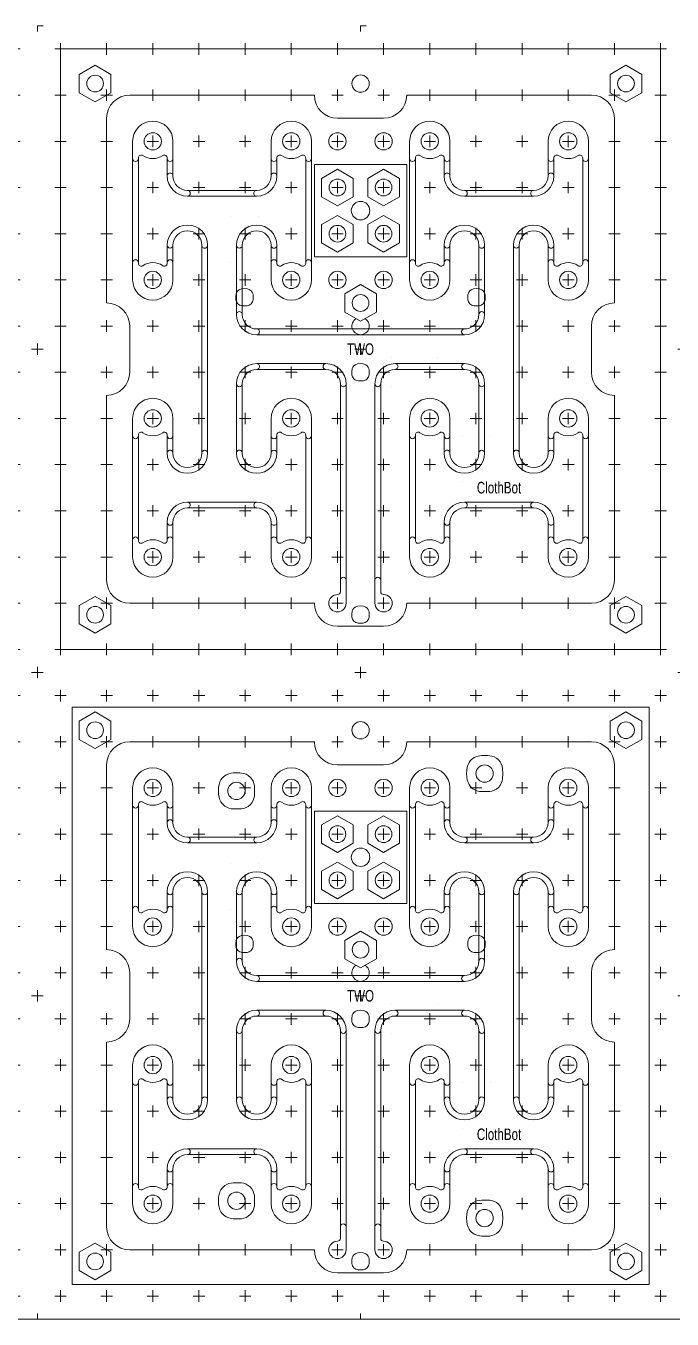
# Model space of a CAD drawing. Header units: millimetres. Extents: x 0 to 790, y 0 to 384.
# Drawn here: x 222 to 334, y 0 to 224 of the extents above; entities that cross this region are included whole.
import ezdxf

# ---------------------------------------------------------------- set-up
doc = ezdxf.new("R2010")
doc.units = ezdxf.units.MM
for name, color, linetype, lineweight, true_color in [('CuttingLines_0p003mm', 5, 'CONTINUOUS', 0, 0x0000ff), ('SafeOrange_P3_790mm_384mm', 30, 'CONTINUOUS', 0, 0xf6921e), ('VectorLines_Heavy_0p003mm', 1, 'CONTINUOUS', 0, 0xff0000), ('VectorLines_Light_0p003mm', 6, 'CONTINUOUS', 0, 0xff00ff), ('VectorLines_Medium_0p003mm', 3, 'CONTINUOUS', 0, 0x00ff00)]:
    doc.layers.add(name, color=color, linetype=linetype, lineweight=lineweight, true_color=true_color)
doc.styles.get("Standard").update_dxf_attribs({"font": 'txt', "width": 0.75})

# ---------------------------------------------------------------- blocks, each defined once
blk = doc.blocks.new('M3_NutHole_CL')
at = {"layer": 'CuttingLines_0p003mm'}
for p, q in [((0, 3.175426), (-2.75, 1.587713)), ((0, 3.175426), (2.75, 1.587713)), ((-2.75, 1.587713), (-2.75, -1.587713)), ((2.75, 1.587713), (2.75, -1.587713)), ((-2.75, -1.587713), (0, -3.175426)), ((2.75, -1.587713), (0, -3.175426))]:
    blk.add_line(p, q, dxfattribs=at)
blk = doc.blocks.new('FHC_Simple_VL_H_Bottom')
at = {"layer": 'VectorLines_Heavy_0p003mm'}
for p, q in [((-39.5, 36), (-39.5, 12)), ((-32.5, 30), (-32.5, 36)), ((-15.5, 36), (-15.5, 30)), ((-8.5, 36), (-8.5, 12)), ((8.5, 36), (8.5, 12)), ((15.5, 30), (15.5, 36)), ((32.5, 36), (32.5, 30)), ((39.5, 36), (39.5, 12)), ((-38.5, 33.13), (-38.5, 14.87)), ((-33.5, 30), (-33.5, 33.13)), ((-14.5, 33.13), (-14.5, 30)), ((-9.5, 33.13), (-9.5, 14.87)), ((9.5, 33.13), (9.5, 14.87)), ((14.5, 30), (14.5, 33.13)), ((33.5, 33.13), (33.5, 30)), ((38.5, 33.13), (38.5, 14.87)), ((-18, 27.5), (-30, 27.5)), ((18, 27.5), (30, 27.5)), ((-18, 26.5), (-30, 26.5)), ((18, 26.5), (30, 26.5)), ((-33.5, 18), (-33.5, 14.87)), ((-32.5, 18), (-32.5, 12)), ((-27.5, -18), (-27.5, 18)), ((-26.5, -18), (-26.5, 18)), ((-21.5, 6), (-21.5, 18)), ((-20.5, 6), (-20.5, 18)), ((-15.5, 18), (-15.5, 12)), ((-14.5, 18), (-14.5, 14.87)), ((14.5, 18), (14.5, 14.87)), ((15.5, 18), (15.5, 12)), ((20.5, 6), (20.5, 18)), ((21.5, 6), (21.5, 18)), ((26.5, 18), (26.5, -18)), ((27.5, 18), (27.5, -18)), ((32.5, 18), (32.5, 12)), ((33.5, 18), (33.5, 14.87)), ((-18, 3.5), (18, 3.5)), ((-18, 2.5), (18, 2.5)), ((-18, -2.5), (-6, -2.5)), ((-18, -3.5), (-6, -3.5)), ((6, -2.5), (18, -2.5)), ((6, -3.5), (18, -3.5)), ((-21.5, -18), (-21.5, -6)), ((-20.5, -18), (-20.5, -6)), ((-3.5, -6), (-3.5, -42)), ((-2.5, -6), (-2.5, -44)), ((2.5, -6), (2.5, -44)), ((3.5, -6), (3.5, -42)), ((20.5, -6), (20.5, -18)), ((21.5, -6), (21.5, -18)), ((-39.5, -12), (-39.5, -36)), ((-32.5, -12), (-32.5, -18)), ((-15.5, -12), (-15.5, -18)), ((-8.5, -12), (-8.5, -36)), ((8.5, -12), (8.5, -36)), ((15.5, -12), (15.5, -18)), ((32.5, -12), (32.5, -18)), ((39.5, -12), (39.5, -36)), ((-38.5, -14.87), (-38.5, -33.13)), ((-33.5, -14.87), (-33.5, -18)), ((-14.5, -14.87), (-14.5, -18)), ((-9.5, -14.87), (-9.5, -33.13)), ((9.5, -14.87), (9.5, -33.13)), ((14.5, -14.87), (14.5, -18)), ((33.5, -14.87), (33.5, -18)), ((38.5, -14.87), (38.5, -33.13)), ((-18, -26.5), (-30, -26.5)), ((18, -26.5), (30, -26.5)), ((-18, -27.5), (-30, -27.5)), ((18, -27.5), (30, -27.5)), ((-33.5, -33.13), (-33.5, -30)), ((-32.5, -36), (-32.5, -30)), ((-15.5, -36), (-15.5, -30)), ((-14.5, -33.13), (-14.5, -30)), ((14.5, -30), (14.5, -33.13)), ((15.5, -30), (15.5, -36)), ((32.5, -30), (32.5, -36)), ((33.5, -30), (33.5, -33.13))]:
    blk.add_line(p, q, dxfattribs=at)
blk = doc.blocks.new('PlusGrid_104mm2_VL_H')
at = {"layer": 'VectorLines_Heavy_0p003mm'}
for p, q in [((-53, 52), (-51, 52)), ((-52, 53), (-52, 51)), ((-45, 52), (-43, 52)), ((-44, 53), (-44, 51)), ((-37, 52), (-35, 52)), ((-36, 53), (-36, 51)), ((-29, 52), (-27, 52)), ((-28, 53), (-28, 51)), ((-21, 52), (-19, 52)), ((-20, 53), (-20, 51)), ((-13, 52), (-11, 52)), ((-12, 53), (-12, 51)), ((-5, 52), (-3, 52)), ((-4, 53), (-4, 51)), ((3, 52), (5, 52)), ((4, 53), (4, 51)), ((11, 52), (13, 52)), ((12, 53), (12, 51)), ((19, 52), (21, 52)), ((20, 53), (20, 51)), ((27, 52), (29, 52)), ((28, 53), (28, 51)), ((35, 52), (37, 52)), ((36, 53), (36, 51)), ((43, 52), (45, 52)), ((44, 53), (44, 51)), ((51, 52), (53, 52)), ((52, 53), (52, 51)), ((-52, 45), (-52, 43)), ((-44, 45), (-44, 43)), ((-36, 45), (-36, 43)), ((-28, 45), (-28, 43)), ((-20, 45), (-20, 43)), ((-12, 45), (-12, 43)), ((-4, 45), (-4, 43)), ((4, 45), (4, 43)), ((12, 45), (12, 43)), ((20, 45), (20, 43)), ((28, 45), (28, 43)), ((36, 45), (36, 43)), ((44, 45), (44, 43)), ((52, 45), (52, 43)), ((-53, 44), (-51, 44)), ((-45, 44), (-43, 44)), ((-37, 44), (-35, 44)), ((-29, 44), (-27, 44)), ((-21, 44), (-19, 44)), ((-13, 44), (-11, 44)), ((-5, 44), (-3, 44)), ((3, 44), (5, 44)), ((11, 44), (13, 44)), ((19, 44), (21, 44)), ((27, 44), (29, 44)), ((35, 44), (37, 44)), ((43, 44), (45, 44)), ((51, 44), (53, 44)), ((-53, 36), (-51, 36)), ((-52, 37), (-52, 35)), ((-45, 36), (-43, 36)), ((-44, 37), (-44, 35)), ((-37, 36), (-35, 36)), ((-36, 37), (-36, 35)), ((-29, 36), (-27, 36)), ((-28, 37), (-28, 35)), ((-21, 36), (-19, 36)), ((-20, 37), (-20, 35)), ((-13, 36), (-11, 36)), ((-12, 37), (-12, 35)), ((-5, 36), (-3, 36)), ((-4, 37), (-4, 35)), ((3, 36), (5, 36)), ((4, 37), (4, 35)), ((11, 36), (13, 36)), ((12, 37), (12, 35)), ((19, 36), (21, 36)), ((20, 37), (20, 35)), ((27, 36), (29, 36)), ((28, 37), (28, 35)), ((35, 36), (37, 36)), ((36, 37), (36, 35)), ((43, 36), (45, 36)), ((44, 37), (44, 35)), ((51, 36), (53, 36)), ((52, 37), (52, 35)), ((-53, 28), (-51, 28)), ((-52, 29), (-52, 27)), ((-45, 28), (-43, 28)), ((-44, 29), (-44, 27)), ((-37, 28), (-35, 28)), ((-36, 29), (-36, 27)), ((-29, 28), (-27, 28)), ((-28, 29), (-28, 27)), ((-21, 28), (-19, 28)), ((-20, 29), (-20, 27)), ((-13, 28), (-11, 28)), ((-12, 29), (-12, 27)), ((-5, 28), (-3, 28)), ((-4, 29), (-4, 27)), ((3, 28), (5, 28)), ((4, 29), (4, 27)), ((11, 28), (13, 28)), ((12, 29), (12, 27)), ((19, 28), (21, 28)), ((20, 29), (20, 27)), ((27, 28), (29, 28)), ((28, 29), (28, 27)), ((35, 28), (37, 28)), ((36, 29), (36, 27)), ((43, 28), (45, 28)), ((44, 29), (44, 27)), ((51, 28), (53, 28)), ((52, 29), (52, 27)), ((-52, 21), (-52, 19)), ((-44, 21), (-44, 19)), ((-36, 21), (-36, 19)), ((-28, 21), (-28, 19)), ((-20, 21), (-20, 19)), ((-12, 21), (-12, 19)), ((-4, 21), (-4, 19)), ((4, 21), (4, 19)), ((12, 21), (12, 19)), ((20, 21), (20, 19)), ((28, 21), (28, 19)), ((36, 21), (36, 19)), ((44, 21), (44, 19)), ((52, 21), (52, 19)), ((-53, 20), (-51, 20)), ((-45, 20), (-43, 20)), ((-37, 20), (-35, 20)), ((-29, 20), (-27, 20)), ((-21, 20), (-19, 20)), ((-13, 20), (-11, 20)), ((-5, 20), (-3, 20)), ((3, 20), (5, 20)), ((11, 20), (13, 20)), ((19, 20), (21, 20)), ((27, 20), (29, 20)), ((35, 20), (37, 20)), ((43, 20), (45, 20)), ((51, 20), (53, 20)), ((-53, 12), (-51, 12)), ((-52, 13), (-52, 11)), ((-45, 12), (-43, 12)), ((-44, 13), (-44, 11)), ((-37, 12), (-35, 12)), ((-36, 13), (-36, 11)), ((-29, 12), (-27, 12)), ((-28, 13), (-28, 11)), ((-21, 12), (-19, 12)), ((-20, 13), (-20, 11)), ((-13, 12), (-11, 12)), ((-12, 13), (-12, 11)), ((-5, 12), (-3, 12)), ((-4, 13), (-4, 11)), ((3, 12), (5, 12)), ((4, 13), (4, 11)), ((11, 12), (13, 12)), ((12, 13), (12, 11)), ((19, 12), (21, 12)), ((20, 13), (20, 11)), ((27, 12), (29, 12)), ((28, 13), (28, 11)), ((35, 12), (37, 12)), ((36, 13), (36, 11)), ((43, 12), (45, 12)), ((44, 13), (44, 11)), ((51, 12), (53, 12)), ((52, 13), (52, 11)), ((-52, 5), (-52, 3)), ((-44, 5), (-44, 3)), ((-36, 5), (-36, 3)), ((-28, 5), (-28, 3)), ((-20, 5), (-20, 3)), ((-12, 5), (-12, 3)), ((-4, 5), (-4, 3)), ((4, 5), (4, 3)), ((12, 5), (12, 3)), ((20, 5), (20, 3)), ((28, 5), (28, 3)), ((36, 5), (36, 3)), ((44, 5), (44, 3)), ((52, 5), (52, 3)), ((-53, 4), (-51, 4)), ((-45, 4), (-43, 4)), ((-37, 4), (-35, 4)), ((-29, 4), (-27, 4)), ((-21, 4), (-19, 4)), ((-13, 4), (-11, 4)), ((-5, 4), (-3, 4)), ((3, 4), (5, 4)), ((11, 4), (13, 4)), ((19, 4), (21, 4)), ((27, 4), (29, 4)), ((35, 4), (37, 4)), ((43, 4), (45, 4)), ((51, 4), (53, 4)), ((-53, -4), (-51, -4)), ((-52, -3), (-52, -5)), ((-45, -4), (-43, -4)), ((-44, -3), (-44, -5)), ((-37, -4), (-35, -4)), ((-36, -3), (-36, -5)), ((-29, -4), (-27, -4)), ((-28, -3), (-28, -5)), ((-21, -4), (-19, -4)), ((-20, -3), (-20, -5)), ((-13, -4), (-11, -4)), ((-12, -3), (-12, -5)), ((-5, -4), (-3, -4)), ((-4, -3), (-4, -5)), ((3, -4), (5, -4)), ((4, -3), (4, -5)), ((11, -4), (13, -4)), ((12, -3), (12, -5)), ((19, -4), (21, -4)), ((20, -3), (20, -5)), ((27, -4), (29, -4)), ((28, -3), (28, -5)), ((35, -4), (37, -4)), ((36, -3), (36, -5)), ((43, -4), (45, -4)), ((44, -3), (44, -5)), ((51, -4), (53, -4)), ((52, -3), (52, -5)), ((-52, -11), (-52, -13)), ((-44, -11), (-44, -13)), ((-36, -11), (-36, -13)), ((-28, -11), (-28, -13)), ((-20, -11), (-20, -13)), ((-12, -11), (-12, -13)), ((-4, -11), (-4, -13)), ((4, -11), (4, -13)), ((12, -11), (12, -13)), ((20, -11), (20, -13)), ((28, -11), (28, -13)), ((36, -11), (36, -13)), ((44, -11), (44, -13)), ((52, -11), (52, -13)), ((-53, -12), (-51, -12)), ((-45, -12), (-43, -12)), ((-37, -12), (-35, -12)), ((-29, -12), (-27, -12)), ((-21, -12), (-19, -12)), ((-13, -12), (-11, -12)), ((-5, -12), (-3, -12)), ((3, -12), (5, -12)), ((11, -12), (13, -12)), ((19, -12), (21, -12)), ((27, -12), (29, -12)), ((35, -12), (37, -12)), ((43, -12), (45, -12)), ((51, -12), (53, -12)), ((-53, -20), (-51, -20)), ((-52, -19), (-52, -21)), ((-45, -20), (-43, -20)), ((-44, -19), (-44, -21)), ((-37, -20), (-35, -20)), ((-36, -19), (-36, -21)), ((-29, -20), (-27, -20)), ((-28, -19), (-28, -21)), ((-21, -20), (-19, -20)), ((-20, -19), (-20, -21)), ((-13, -20), (-11, -20)), ((-12, -19), (-12, -21)), ((-5, -20), (-3, -20)), ((-4, -19), (-4, -21)), ((3, -20), (5, -20)), ((4, -19), (4, -21)), ((11, -20), (13, -20)), ((12, -19), (12, -21)), ((19, -20), (21, -20)), ((20, -19), (20, -21)), ((27, -20), (29, -20)), ((28, -19), (28, -21)), ((35, -20), (37, -20)), ((36, -19), (36, -21)), ((43, -20), (45, -20)), ((44, -19), (44, -21)), ((51, -20), (53, -20)), ((52, -19), (52, -21)), ((-53, -28), (-51, -28)), ((-52, -27), (-52, -29)), ((-45, -28), (-43, -28)), ((-44, -27), (-44, -29)), ((-37, -28), (-35, -28)), ((-36, -27), (-36, -29)), ((-29, -28), (-27, -28)), ((-28, -27), (-28, -29)), ((-21, -28), (-19, -28)), ((-20, -27), (-20, -29)), ((-13, -28), (-11, -28)), ((-12, -27), (-12, -29)), ((-5, -28), (-3, -28)), ((-4, -27), (-4, -29)), ((3, -28), (5, -28)), ((4, -27), (4, -29)), ((11, -28), (13, -28)), ((12, -27), (12, -29)), ((19, -28), (21, -28)), ((20, -27), (20, -29)), ((27, -28), (29, -28)), ((28, -27), (28, -29)), ((35, -28), (37, -28)), ((36, -27), (36, -29)), ((43, -28), (45, -28)), ((44, -27), (44, -29)), ((51, -28), (53, -28)), ((52, -27), (52, -29)), ((-52, -35), (-52, -37)), ((-44, -35), (-44, -37)), ((-36, -35), (-36, -37)), ((-28, -35), (-28, -37)), ((-20, -35), (-20, -37)), ((-12, -35), (-12, -37)), ((-4, -35), (-4, -37)), ((4, -35), (4, -37)), ((12, -35), (12, -37)), ((20, -35), (20, -37)), ((28, -35), (28, -37)), ((36, -35), (36, -37)), ((44, -35), (44, -37)), ((52, -35), (52, -37)), ((-53, -36), (-51, -36)), ((-45, -36), (-43, -36)), ((-37, -36), (-35, -36)), ((-29, -36), (-27, -36)), ((-21, -36), (-19, -36)), ((-13, -36), (-11, -36)), ((-5, -36), (-3, -36)), ((3, -36), (5, -36)), ((11, -36), (13, -36)), ((19, -36), (21, -36)), ((27, -36), (29, -36)), ((35, -36), (37, -36)), ((43, -36), (45, -36)), ((51, -36), (53, -36)), ((-53, -44), (-51, -44)), ((-52, -43), (-52, -45)), ((-45, -44), (-43, -44)), ((-44, -43), (-44, -45)), ((-37, -44), (-35, -44)), ((-36, -43), (-36, -45)), ((-29, -44), (-27, -44)), ((-28, -43), (-28, -45)), ((-21, -44), (-19, -44)), ((-20, -43), (-20, -45)), ((-13, -44), (-11, -44)), ((-12, -43), (-12, -45)), ((-5, -44), (-3, -44)), ((-4, -43), (-4, -45)), ((3, -44), (5, -44)), ((4, -43), (4, -45)), ((11, -44), (13, -44)), ((12, -43), (12, -45)), ((19, -44), (21, -44)), ((20, -43), (20, -45)), ((27, -44), (29, -44)), ((28, -43), (28, -45)), ((35, -44), (37, -44)), ((36, -43), (36, -45)), ((43, -44), (45, -44)), ((44, -43), (44, -45)), ((51, -44), (53, -44)), ((52, -43), (52, -45)), ((-52, -51), (-52, -53)), ((-44, -51), (-44, -53)), ((-36, -51), (-36, -53)), ((-28, -51), (-28, -53)), ((-20, -51), (-20, -53)), ((-12, -51), (-12, -53)), ((-4, -51), (-4, -53)), ((4, -51), (4, -53)), ((12, -51), (12, -53)), ((20, -51), (20, -53)), ((28, -51), (28, -53)), ((36, -51), (36, -53)), ((44, -51), (44, -53)), ((52, -51), (52, -53)), ((-53, -52), (-51, -52)), ((-45, -52), (-43, -52)), ((-37, -52), (-35, -52)), ((-29, -52), (-27, -52)), ((-21, -52), (-19, -52)), ((-13, -52), (-11, -52)), ((-5, -52), (-3, -52)), ((3, -52), (5, -52)), ((11, -52), (13, -52)), ((19, -52), (21, -52)), ((27, -52), (29, -52)), ((35, -52), (37, -52)), ((43, -52), (45, -52)), ((51, -52), (53, -52))]:
    blk.add_line(p, q, dxfattribs=at)
at = {"layer": 'VectorLines_Light_0p003mm'}
for p, q in [((-56, 56), (-55, 56)), ((0, 56), (0, 55)), ((0, 56), (1, 56)), ((56, 56), (56, 55)), ((-56, 1), (-56, 0)), ((-56, 0), (-55, 0)), ((-1, 0), (1, 0)), ((0, 1), (0, -1)), ((55, 0), (56, 0)), ((56, 0), (56, -1)), ((-56, -55), (-56, -56)), ((-1, -56), (0, -56)), ((0, -55), (0, -56)), ((55, -56), (56, -56))]:
    blk.add_line(p, q, dxfattribs=at)
blk = doc.blocks.new('Square_100mm2_CL')
at = {"layer": 'CuttingLines_0p003mm'}
for p, q in [((30, 0), (-70, 0)), ((-70, 0), (-70, -100)), ((30, -100), (30, 0)), ((-70, -100), (30, -100))]:
    blk.add_line(p, q, dxfattribs=at)
blk = doc.blocks.new('FHC_Simple_CL_Bottom')
at = {"layer": 'CuttingLines_0p003mm'}
for p, q in [((-40, 44), (-8, 44)), ((8, 44), (40, 44)), ((-44, 40), (-44, 8)), ((-4, 40), (4, 40)), ((44, 8), (44, 40)), ((-39.5, 36), (-39.5, 33)), ((-32.5, 33), (-32.5, 36)), ((-15.5, 36), (-15.5, 33)), ((-8.5, 36), (-8.5, 33)), ((8.5, 36), (8.5, 33)), ((15.5, 33), (15.5, 36)), ((32.5, 36), (32.5, 33)), ((39.5, 36), (39.5, 33)), ((-38.5, 33.13), (-38.5, 33)), ((-33.5, 33), (-33.5, 33.13)), ((-14.5, 33.13), (-14.5, 33)), ((-9.5, 33.13), (-9.5, 33)), ((9.5, 33.13), (9.5, 33)), ((14.5, 33), (14.5, 33.13)), ((33.5, 33.13), (33.5, 33)), ((38.5, 33.13), (38.5, 33)), ((-39.5, 15), (-39.5, 12)), ((-38.5, 15), (-38.5, 14.87)), ((-33.5, 15), (-33.5, 14.87)), ((-32.5, 15), (-32.5, 12)), ((-15.5, 15), (-15.5, 12)), ((-14.5, 15), (-14.5, 14.87)), ((-9.5, 15), (-9.5, 14.87)), ((-8.5, 15), (-8.5, 12)), ((8.5, 15), (8.5, 12)), ((9.5, 15), (9.5, 14.87)), ((14.5, 15), (14.5, 14.87)), ((15.5, 15), (15.5, 12)), ((32.5, 15), (32.5, 12)), ((33.5, 15), (33.5, 14.87)), ((38.5, 15), (38.5, 14.87)), ((39.5, 15), (39.5, 12)), ((-40, 4), (-40, -4)), ((40, 4), (40, -4)), ((-44, -8), (-44, -40)), ((44, -40), (44, -8)), ((-39.5, -12), (-39.5, -15)), ((-32.5, -12), (-32.5, -15)), ((-15.5, -12), (-15.5, -15)), ((-8.5, -12), (-8.5, -15)), ((8.5, -12), (8.5, -15)), ((15.5, -12), (15.5, -15)), ((32.5, -12), (32.5, -15)), ((39.5, -12), (39.5, -15)), ((-38.5, -14.87), (-38.5, -15)), ((-33.5, -14.87), (-33.5, -15)), ((-14.5, -14.87), (-14.5, -15)), ((-9.5, -14.87), (-9.5, -15)), ((9.5, -14.87), (9.5, -15)), ((14.5, -14.87), (14.5, -15)), ((33.5, -14.87), (33.5, -15)), ((38.5, -14.87), (38.5, -15)), ((-39.5, -33), (-39.5, -36)), ((-38.5, -33), (-38.5, -33.13)), ((-33.5, -33.13), (-33.5, -33)), ((-32.5, -36), (-32.5, -33)), ((-15.5, -36), (-15.5, -33)), ((-14.5, -33.13), (-14.5, -33)), ((-9.5, -33), (-9.5, -33.13)), ((-8.5, -33), (-8.5, -36)), ((8.5, -33), (8.5, -36)), ((9.5, -33), (9.5, -33.13)), ((14.5, -33), (14.5, -33.13)), ((15.5, -33), (15.5, -36)), ((32.5, -33), (32.5, -36)), ((33.5, -33), (33.5, -33.13)), ((38.5, -33), (38.5, -33.13)), ((39.5, -33), (39.5, -36)), ((-3.5, -40), (-3.5, -42)), ((-2.5, -40), (-2.5, -44)), ((2.5, -40), (2.5, -44)), ((3.5, -40), (3.5, -42)), ((-4, -42.5), (-4, -42.5)), ((4, -42.5), (4, -42.5)), ((-40, -44), (-8, -44)), ((8, -44), (40, -44)), ((4, -48), (-4, -48))]:
    blk.add_line(p, q, dxfattribs=at)
for centre in [(-36, 36), (-12, 36), (12, 36), (36, 36), (-36, 12), (-12, 12), (12, 12), (36, 12), (-36, -12), (-12, -12), (12, -12), (36, -12), (-36, -36), (-12, -36), (12, -36), (36, -36)]:
    blk.add_circle(centre, 1.5, dxfattribs=at)
for centre, radius, start, end in [((-40, 40), 4, 90, 180), ((-4, 44), 4, 180, 270), ((4, 44), 4, 270, 0), ((40, 40), 4, 0, 90), ((-36, 36), 3.5, 0, 180), ((-12, 36), 3.5, 0, 180), ((12, 36), 3.5, 0, 180), ((36, 36), 3.5, 0, 180), ((-38, 33.13), 0.5, 55.1501, 180), ((-34, 33.13), 0.5, 360, 124.8499), ((-14, 33.13), 0.5, 55.1501, 180), ((-10, 33.13), 0.5, 0, 124.8499), ((10, 33.13), 0.5, 55.1501, 180), ((14, 33.13), 0.5, 0, 124.8499), ((34, 33.13), 0.5, 55.1501, 180), ((38, 33.13), 0.5, 0, 124.8499), ((-39, 33), 0.5, 180, 0), ((-36, 36), 3, 235.1501, 304.8499), ((-33, 33), 0.5, 180, 0), ((-15, 33), 0.5, 180, 0), ((-12, 36), 3, 235.1501, 304.8499), ((-9, 33), 0.5, 180, 0), ((9, 33), 0.5, 180, 0), ((12, 36), 3, 235.1501, 304.8499), ((15, 33), 0.5, 180, 0), ((33, 33), 0.5, 180, 0), ((36, 36), 3, 235.1501, 304.8499), ((39, 33), 0.5, 180, 0), ((-33, 30), 0.5, 360, 180), ((-30, 30), 3.5, 180, 270), ((-30, 30), 2.5, 180, 270), ((-18, 30), 2.5, 270, 0), ((-18, 30), 3.5, 270, 0), ((-15, 30), 0.5, 0, 180), ((15, 30), 0.5, 360, 180), ((18, 30), 3.5, 180, 270), ((18, 30), 2.5, 180, 270), ((30, 30), 2.5, 270, 0), ((30, 30), 3.5, 270, 0), ((33, 30), 0.5, 0, 180), ((-30, 27), 0.5, 270, 90), ((-18, 27), 0.5, 90, 270), ((18, 27), 0.5, 270, 90), ((30, 27), 0.5, 90, 270), ((-30, 18), 3.5, 90, 180), ((-30, 18), 2.5, 90, 180), ((-30, 18), 3.5, 0, 90), ((-30, 18), 2.5, 360, 90), ((-18, 18), 3.5, 90, 180), ((-18, 18), 2.5, 90, 180), ((-18, 18), 3.5, 0, 90), ((-18, 18), 2.5, 0, 90), ((18, 18), 3.5, 90, 180), ((18, 18), 2.5, 90, 180), ((18, 18), 3.5, 360, 90), ((18, 18), 2.5, 360, 90), ((30, 18), 3.5, 90, 180), ((30, 18), 2.5, 90, 180), ((30, 18), 3.5, 0, 90), ((30, 18), 2.5, 0, 90), ((-33, 18), 0.5, 180, 0), ((-27, 18), 0.5, 180, 0), ((-21, 18), 0.5, 180, 0), ((-15, 18), 0.5, 180, 0), ((15, 18), 0.5, 180, 0), ((21, 18), 0.5, 180, 0), ((27, 18), 0.5, 180, 0), ((33, 18), 0.5, 180, 0), ((-39, 15), 0.5, 0, 180), ((-38, 14.87), 0.5, 180, 304.8499), ((-36, 12), 3, 55.1501, 124.8499), ((-34, 14.87), 0.5, 235.1501, 0), ((-33, 15), 0.5, 0, 180), ((-15, 15), 0.5, 0, 180), ((-14, 14.87), 0.5, 180, 304.8499), ((-12, 12), 3, 55.1501, 124.8499), ((-10, 14.87), 0.5, 235.1501, 360), ((-9, 15), 0.5, 0, 180), ((9, 15), 0.5, 0, 180), ((10, 14.87), 0.5, 180, 304.8499), ((12, 12), 3, 55.1501, 124.8499), ((14, 14.87), 0.5, 235.1501, 0), ((15, 15), 0.5, 0, 180), ((33, 15), 0.5, 0, 180), ((34, 14.87), 0.5, 180, 304.8499), ((36, 12), 3, 55.1501, 124.8499), ((38, 14.87), 0.5, 235.1501, 0), ((39, 15), 0.5, 0, 180), ((-36, 12), 3.5, 180, 0), ((-12, 12), 3.5, 180, 0), ((12, 12), 3.5, 180, 0), ((36, 12), 3.5, 180, 0), ((-44, 4), 4, 0, 90), ((44, 4), 4, 90, 180), ((-21, 6), 0.5, 360, 180), ((-18, 6), 3.5, 180, 270), ((-18, 6), 2.5, 180, 270), ((18, 6), 2.5, 270, 360), ((18, 6), 3.5, 270, 360), ((21, 6), 0.5, 0, 180), ((-18, 3), 0.5, 270, 90), ((18, 3), 0.5, 90, 270), ((-44, -4), 4, 270, 0), ((-18, -6), 3.5, 90, 180), ((-18, -6), 2.5, 90, 180), ((-18, -3), 0.5, 270, 90), ((-6, -3), 0.5, 90, 270), ((-6, -6), 3.5, 0, 90), ((-6, -6), 2.5, 0, 90), ((6, -6), 3.5, 90, 180), ((6, -6), 2.5, 90, 180), ((6, -3), 0.5, 270, 90), ((18, -3), 0.5, 90, 270), ((18, -6), 3.5, 0, 90), ((18, -6), 2.5, 0, 90), ((44, -4), 4, 180, 270), ((-21, -6), 0.5, 180, 0), ((-3, -6), 0.5, 180, 0), ((3, -6), 0.5, 180, 0), ((21, -6), 0.5, 180, 0), ((-36, -12), 3.5, 360, 180), ((-12, -12), 3.5, 0, 180), ((12, -12), 3.5, 0, 180), ((36, -12), 3.5, 0, 180), ((-39, -15), 0.5, 180, 0), ((-38, -14.87), 0.5, 55.1501, 180), ((-36, -12), 3, 235.1501, 304.8499), ((-34, -14.87), 0.5, 0, 124.8499), ((-33, -15), 0.5, 180, 0), ((-15, -15), 0.5, 180, 0), ((-14, -14.87), 0.5, 55.1501, 180), ((-12, -12), 3, 235.1501, 304.8499), ((-10, -14.87), 0.5, 360, 124.8499), ((-9, -15), 0.5, 180, 360), ((9, -15), 0.5, 180, 0), ((10, -14.87), 0.5, 55.1501, 180), ((12, -12), 3, 235.1501, 304.8499), ((14, -14.87), 0.5, 0, 124.8499), ((15, -15), 0.5, 180, 0), ((33, -15), 0.5, 180, 0), ((34, -14.87), 0.5, 55.1501, 180), ((36, -12), 3, 235.1501, 304.8499), ((38, -14.87), 0.5, 0, 124.8499), ((39, -15), 0.5, 180, 360), ((-33, -18), 0.5, 360, 180), ((-27, -18), 0.5, 0, 180), ((-21, -18), 0.5, 360, 180), ((-15, -18), 0.5, 0, 180), ((15, -18), 0.5, 360, 180), ((21, -18), 0.5, 0, 180), ((27, -18), 0.5, 360, 180), ((33, -18), 0.5, 0, 180), ((-30, -18), 3.5, 180, 0), ((-30, -18), 2.5, 180, 0), ((-18, -18), 3.5, 180, 0), ((-18, -18), 2.5, 180, 0), ((18, -18), 3.5, 180, 0), ((18, -18), 2.5, 180, 0), ((30, -18), 3.5, 180, 0), ((30, -18), 2.5, 180, 0), ((-30, -30), 3.5, 90, 180), ((-30, -27), 0.5, 270, 90), ((-18, -27), 0.5, 90, 270), ((-18, -30), 3.5, 360, 90), ((18, -30), 3.5, 90, 180), ((18, -27), 0.5, 270, 90), ((30, -27), 0.5, 90, 270), ((30, -30), 3.5, 360, 90), ((-30, -30), 2.5, 90, 180), ((-18, -30), 2.5, 360, 90), ((18, -30), 2.5, 90, 180), ((30, -30), 2.5, 360, 90), ((-33, -30), 0.5, 180, 0), ((-15, -30), 0.5, 180, 0), ((15, -30), 0.5, 180, 0), ((33, -30), 0.5, 180, 0), ((-39, -33), 0.5, 0, 180), ((-38, -33.13), 0.5, 180, 304.8499), ((-36, -36), 3, 55.1501, 124.8499), ((-34, -33.13), 0.5, 235.1501, 0), ((-33, -33), 0.5, 0, 180), ((-15, -33), 0.5, 360, 180), ((-14, -33.13), 0.5, 180, 304.8499), ((-12, -36), 3, 55.1501, 124.8499), ((-10, -33.13), 0.5, 235.1501, 0), ((-9, -33), 0.5, 0, 180), ((9, -33), 0.5, 0, 180), ((10, -33.13), 0.5, 180, 304.8499), ((12, -36), 3, 55.1501, 124.8499), ((14, -33.13), 0.5, 235.1501, 0), ((15, -33), 0.5, 0, 180), ((33, -33), 0.5, 0, 180), ((34, -33.13), 0.5, 180, 304.8499), ((36, -36), 3, 55.1501, 124.8499), ((38, -33.13), 0.5, 235.1501, 0), ((39, -33), 0.5, 0, 180), ((-36, -36), 3.5, 180, 0), ((-12, -36), 3.5, 180, 0), ((12, -36), 3.5, 180, 0), ((36, -36), 3.5, 180, 360), ((-40, -40), 4, 180, 270), ((-3, -40), 0.5, 0, 180), ((3, -40), 0.5, 0, 180), ((40, -40), 4, 270, 0), ((-4, -44), 1.5, 90, 0), ((-4, -42), 0.5, 270, 360), ((4, -44), 1.5, 180, 90), ((4, -42), 0.5, 180, 270), ((-4, -44), 4, 180, 270), ((4, -44), 4, 270, 0)]:
    blk.add_arc(centre, radius, start, end, dxfattribs=at)
for centre in [(21.5, 38.5), (-21.5, 35.5), (-21.5, -35.5), (21.5, -38.5)]:
    blk.add_ellipse(centre, major_axis=(-1.5, 0), ratio=1, dxfattribs=at)
for points in [[(18.38, 38.5), (18.38, 40.23), (19.77, 41.62), (21.5, 41.62), (21.5, 41.62), (23.23, 41.62), (24.63, 40.23), (24.63, 38.5), (24.63, 38.5), (24.63, 36.77), (23.23, 35.37), (21.5, 35.37), (21.5, 35.37), (19.77, 35.37), (18.38, 36.77), (18.38, 38.5)], [(-24.62, 35.5), (-24.62, 37.23), (-23.23, 38.62), (-21.5, 38.62), (-21.5, 38.62), (-19.77, 38.62), (-18.37, 37.23), (-18.37, 35.5), (-18.37, 35.5), (-18.37, 33.77), (-19.77, 32.37), (-21.5, 32.37), (-21.5, 32.37), (-23.23, 32.37), (-24.62, 33.77), (-24.62, 35.5)], [(-22.6, 23), (-22.6, 23), (-22.6, 23), (-22.6, 23)], [(-22.6, 23), (-22.6, 23), (-22.6, 23), (-22.6, 23)], [(-17.6, 23), (-17.6, 23), (-17.6, 23), (-17.6, 23)], [(-22.6, 15), (-22.6, 15), (-22.6, 15), (-22.6, 15)], [(-20.1, 10.5), (-20.93, 10.5), (-21.6, 9.83), (-21.6, 9), (-21.6, 9), (-21.6, 8.17), (-20.93, 7.5), (-20.1, 7.5), (-20.1, 7.5), (-19.27, 7.5), (-18.6, 8.17), (-18.6, 9), (-18.6, 9), (-18.6, 9.83), (-19.27, 10.5), (-20.1, 10.5)], [(20.1, 10.5), (19.27, 10.5), (18.6, 9.83), (18.6, 9), (18.6, 9), (18.6, 8.17), (19.27, 7.5), (20.1, 7.5), (20.1, 7.5), (20.93, 7.5), (21.6, 8.17), (21.6, 9), (21.6, 9), (21.6, 9.83), (20.93, 10.5), (20.1, 10.5)], [(5.4, -1.5), (5.4, -1.5), (5.4, -1.5), (5.4, -1.5)], [(5.4, -1.5), (5.4, -1.5), (5.4, -1.5), (5.4, -1.5)], [(13.4, -1.5), (13.4, -1.5), (13.4, -1.5), (13.4, -1.5)], [(0, -2.5), (-0.83, -2.5), (-1.5, -3.17), (-1.5, -4), (-1.5, -4), (-1.5, -4.83), (-0.83, -5.5), (0, -5.5), (0, -5.5), (0.83, -5.5), (1.5, -4.83), (1.5, -4), (1.5, -4), (1.5, -3.17), (0.83, -2.5), (0, -2.5)], [(5.4, -6.5), (5.4, -6.5), (5.4, -6.5), (5.4, -6.5)], [(17.6, -15), (17.6, -15), (17.6, -15), (17.6, -15)], [(17.6, -15), (17.6, -15), (17.6, -15), (17.6, -15)], [(22.6, -15), (22.6, -15), (22.6, -15), (22.6, -15)], [(17.6, -23), (17.6, -23), (17.6, -23), (17.6, -23)], [(-24.62, -35.5), (-24.62, -33.77), (-23.23, -32.38), (-21.5, -32.38), (-21.5, -32.38), (-19.77, -32.38), (-18.37, -33.77), (-18.37, -35.5), (-18.37, -35.5), (-18.37, -37.23), (-19.77, -38.63), (-21.5, -38.63), (-21.5, -38.63), (-23.23, -38.63), (-24.62, -37.23), (-24.62, -35.5)], [(18.38, -38.5), (18.38, -36.77), (19.77, -35.38), (21.5, -35.38), (21.5, -35.38), (23.23, -35.38), (24.63, -36.77), (24.63, -38.5), (24.63, -38.5), (24.63, -40.23), (23.23, -41.63), (21.5, -41.63), (21.5, -41.63), (19.77, -41.63), (18.38, -40.23), (18.38, -38.5)], [(0, -44.46), (-0.83, -44.46), (-1.5, -45.13), (-1.5, -45.96), (-1.5, -45.96), (-1.5, -46.79), (-0.83, -47.46), (0, -47.46), (0, -47.46), (0.83, -47.46), (1.5, -46.79), (1.5, -45.96), (1.5, -45.96), (1.5, -45.13), (0.83, -44.46), (0, -44.46)]]:
    blk.add_open_spline(points, degree=3, dxfattribs=at)
blk = doc.blocks.new('Square_104mm2_CL')
at = {"layer": 'CuttingLines_0p003mm'}
for p, q in [((-52, 52), (-52, -52)), ((52, 52), (-52, 52)), ((52, -52), (52, 52)), ((-52, -52), (52, -52))]:
    blk.add_line(p, q, dxfattribs=at)

msp = doc.modelspace()

# ---------------------------------------------------------------- linework, layer by layer
at = {"layer": 'CuttingLines_0p003mm'}
for p, q in [((240, 212), (272, 212)), ((288, 212), (320, 212)), ((236, 208), (236, 176)), ((276, 208), (284, 208)), ((324, 176), (324, 208)), ((240.5, 204), (240.5, 201)), ((247.5, 201), (247.5, 204)), ((264.5, 204), (264.5, 201)), ((271.5, 204), (271.5, 201)), ((288.5, 204), (288.5, 201)), ((295.5, 201), (295.5, 204)), ((312.5, 204), (312.5, 201)), ((319.5, 204), (319.5, 201)), ((241.5, 201.1277), (241.5, 201)), ((246.5, 201), (246.5, 201.1277)), ((265.5, 201.1277), (265.5, 201)), ((270.5, 201.1277), (270.5, 201)), ((272, 200), (288, 200)), ((272, 184), (272, 200)), ((288, 200), (288, 184)), ((289.5, 201.1277), (289.5, 201)), ((294.5, 201), (294.5, 201.1277)), ((313.5, 201.1277), (313.5, 201)), ((318.5, 201.1277), (318.5, 201)), ((288, 184), (272, 184)), ((240.5, 183), (240.5, 180)), ((241.5, 183), (241.5, 182.8723)), ((246.5, 183), (246.5, 182.8723)), ((247.5, 183), (247.5, 180)), ((264.5, 183), (264.5, 180)), ((265.5, 183), (265.5, 182.8723)), ((270.5, 183), (270.5, 182.8723)), ((271.5, 183), (271.5, 180)), ((288.5, 183), (288.5, 180)), ((289.5, 183), (289.5, 182.8723)), ((294.5, 183), (294.5, 182.8723)), ((295.5, 183), (295.5, 180)), ((312.5, 183), (312.5, 180)), ((313.5, 183), (313.5, 182.8723)), ((318.5, 183), (318.5, 182.8723)), ((319.5, 183), (319.5, 180)), ((240, 172), (240, 164)), ((320, 172), (320, 164)), ((236, 160), (236, 128)), ((324, 128), (324, 160)), ((240.5, 156), (240.5, 153)), ((247.5, 156), (247.5, 153)), ((264.5, 156), (264.5, 153)), ((271.5, 156), (271.5, 153)), ((288.5, 156), (288.5, 153)), ((295.5, 156), (295.5, 153)), ((312.5, 156), (312.5, 153)), ((319.5, 156), (319.5, 153)), ((241.5, 153.1277), (241.5, 153)), ((246.5, 153.1277), (246.5, 153)), ((265.5, 153.1277), (265.5, 153)), ((270.5, 153.1277), (270.5, 153)), ((289.5, 153.1277), (289.5, 153)), ((294.5, 153.1277), (294.5, 153)), ((313.5, 153.1277), (313.5, 153)), ((318.5, 153.1277), (318.5, 153)), ((240.5, 135), (240.5, 132)), ((241.5, 135), (241.5, 134.8723)), ((246.5, 134.8723), (246.5, 135)), ((247.5, 132), (247.5, 135)), ((264.5, 132), (264.5, 135)), ((265.5, 134.8723), (265.5, 135)), ((270.5, 135), (270.5, 134.8723)), ((271.5, 135), (271.5, 132)), ((288.5, 135), (288.5, 132)), ((289.5, 135), (289.5, 134.8723)), ((294.5, 135), (294.5, 134.8723)), ((295.5, 135), (295.5, 132)), ((312.5, 135), (312.5, 132)), ((313.5, 135), (313.5, 134.8723)), ((318.5, 135), (318.5, 134.8723)), ((319.5, 135), (319.5, 132)), ((276.5, 128), (276.5, 126)), ((277.5, 128), (277.5, 124)), ((282.5, 128), (282.5, 124)), ((283.5, 128), (283.5, 126)), ((276, 125.5), (276, 125.5)), ((284, 125.5), (284, 125.5)), ((240, 124), (272, 124)), ((288, 124), (320, 124)), ((284, 120), (276, 120)), ((272, 88), (288, 88)), ((272, 72), (272, 88)), ((288, 88), (288, 72)), ((288, 72), (272, 72))]:
    msp.add_line(p, q, dxfattribs=at)
for centre, radius in [((234, 214), 1.45), ((280, 214), 1.5), ((326, 214), 1.45), ((244, 204), 1.5), ((268, 204), 1.5), ((276, 204), 1.5), ((284, 204), 1.5), ((292, 204), 1.5), ((316, 204), 1.5), ((276, 196), 1.45), ((284, 196), 1.45), ((280, 192), 1.6), ((276, 188), 1.45), ((284, 188), 1.45), ((244, 180), 1.5), ((268, 180), 1.5), ((276, 180), 1.5), ((284, 180), 1.5), ((292, 180), 1.5), ((316, 180), 1.5), ((280, 176), 1.45), ((244, 156), 1.5), ((268, 156), 1.5), ((292, 156), 1.5), ((316, 156), 1.5), ((244, 132), 1.5), ((268, 132), 1.5), ((292, 132), 1.5), ((316, 132), 1.5), ((234, 122), 1.45), ((326, 122), 1.45), ((234, 102), 1.45), ((280, 102), 1.5), ((326, 102), 1.45), ((276, 92), 1.5), ((284, 92), 1.5), ((276, 84), 1.45), ((284, 84), 1.45), ((280, 80), 1.6), ((276, 76), 1.45), ((284, 76), 1.45), ((276, 68), 1.5), ((284, 68), 1.5), ((280, 64), 1.45), ((234, 10), 1.45), ((326, 10), 1.45)]:
    msp.add_circle(centre, radius, dxfattribs=at)
for centre, radius, start, end in [((240, 208), 4, 90, 180), ((276, 212), 4, 180, 270), ((284, 212), 4, 270, 0), ((320, 208), 4, 0, 90), ((244, 204), 3.5, 0, 180), ((268, 204), 3.5, 0, 180), ((292, 204), 3.5, 0, 180), ((316, 204), 3.5, 0, 180), ((242, 201.1277), 0.5, 55.150095, 180), ((246, 201.1277), 0.5, 360, 124.849905), ((266, 201.1277), 0.5, 55.150095, 180), ((270, 201.1277), 0.5, 0, 124.849905), ((290, 201.1277), 0.5, 55.150095, 180), ((294, 201.1277), 0.5, 0, 124.849905), ((314, 201.1277), 0.5, 55.150095, 180), ((318, 201.1277), 0.5, 0, 124.849905), ((241, 201), 0.5, 180, 0), ((244, 204), 3, 235.150095, 304.849905), ((247, 201), 0.5, 180, 0), ((265, 201), 0.5, 180, 0), ((268, 204), 3, 235.150095, 304.849905), ((271, 201), 0.5, 180, 0), ((289, 201), 0.5, 180, 0), ((292, 204), 3, 235.150095, 304.849905), ((295, 201), 0.5, 180, 0), ((313, 201), 0.5, 180, 0), ((316, 204), 3, 235.150095, 304.849905), ((319, 201), 0.5, 180, 0), ((247, 198), 0.5, 359.999994, 180), ((250, 198), 3.5, 180, 270), ((250, 198), 2.5, 180, 270), ((262, 198), 2.5, 270, 0), ((262, 198), 3.5, 270, 0), ((265, 198), 0.5, 0, 180), ((295, 198), 0.5, 359.999988, 180), ((298, 198), 3.5, 180, 270), ((298, 198), 2.5, 180, 270), ((310, 198), 2.5, 270, 0), ((310, 198), 3.5, 270, 0), ((313, 198), 0.5, 0, 180), ((250, 195), 0.5, 270, 90), ((262, 195), 0.5, 90, 270.000001), ((298, 195), 0.5, 270, 90), ((310, 195), 0.5, 89.999983, 270), ((250, 186), 3.5, 90, 180), ((250, 186), 2.5, 90, 180), ((250, 186), 3.5, 0, 90), ((250, 186), 2.5, 360, 90), ((262, 186), 3.5, 90, 180), ((262, 186), 2.5, 90, 180), ((262, 186), 3.5, 0, 90), ((262, 186), 2.5, 0, 90), ((298, 186), 3.5, 90, 180), ((298, 186), 2.5, 90, 180), ((298, 186), 3.5, 360, 90), ((298, 186), 2.5, 360, 90), ((310, 186), 3.5, 90, 180), ((310, 186), 2.5, 90, 180), ((310, 186), 3.5, 0, 90), ((310, 186), 2.5, 0, 90), ((247, 186), 0.5, 180, 0), ((253, 186), 0.5, 179.999989, 0), ((259, 186), 0.5, 180, 0), ((265, 186), 0.5, 180, 0.000017), ((295, 186), 0.5, 180, 0), ((301, 186), 0.5, 180, 0.000013), ((307, 186), 0.5, 180, 0), ((313, 186), 0.5, 180, 0.000019), ((241, 183), 0.5, 0, 180), ((242, 182.8723), 0.5, 180, 304.849905), ((244, 180), 3, 55.150095, 124.849905), ((246, 182.8723), 0.5, 235.150095, 0), ((247, 183), 0.5, 0, 180), ((265, 183), 0.5, 0, 180), ((266, 182.8723), 0.5, 180, 304.849905), ((268, 180), 3, 55.150095, 124.849905), ((270, 182.8723), 0.5, 235.150095, 360), ((271, 183), 0.5, 0, 180), ((289, 183), 0.5, 0, 180), ((290, 182.8723), 0.5, 180, 304.849905), ((292, 180), 3, 55.150095, 124.849905), ((294, 182.8723), 0.5, 235.150095, 0), ((295, 183), 0.5, 0, 180), ((313, 183), 0.5, 0, 180), ((314, 182.8723), 0.5, 180, 304.849905), ((316, 180), 3, 55.150095, 124.849905), ((318, 182.8723), 0.5, 235.150095, 0), ((319, 183), 0.5, 0, 180), ((244, 180), 3.5, 180, 0), ((268, 180), 3.5, 180, 0), ((292, 180), 3.5, 180, 0), ((316, 180), 3.5, 180, 0), ((236, 172), 4, 0, 90), ((324, 172), 4, 90, 180), ((259, 174), 0.5, 359.999986, 180), ((262, 174), 3.5, 180, 270), ((262, 174), 2.5, 180, 270), ((280, 172), 1.5, 121.571091, 58.428909), ((298, 174), 2.5, 270, 360), ((298, 174), 3.5, 270, 360), ((301, 174), 0.5, 0, 180), ((262, 171), 0.5, 270, 90), ((298, 171), 0.5, 90, 270.000016), ((236, 164), 4, 270, 0), ((262, 162), 3.5, 90, 180), ((262, 162), 2.5, 90, 180), ((262, 165), 0.5, 270, 90.000005), ((274, 165), 0.5, 90, 270), ((274, 162), 3.5, 0, 90), ((274, 162), 2.5, 0, 90), ((286, 162), 3.5, 90, 180), ((286, 162), 2.5, 90, 180), ((286, 165), 0.5, 269.999995, 90), ((298, 165), 0.5, 90, 270), ((298, 162), 3.5, 0, 90), ((298, 162), 2.5, 0, 90), ((324, 164), 4, 180, 270), ((259, 162), 0.5, 180, 0), ((277, 162), 0.5, 180, 0.000008), ((283, 162), 0.5, 180, 0), ((301, 162), 0.5, 180, 0.000017), ((244, 156), 3.5, 360, 180), ((268, 156), 3.5, 0, 180), ((292, 156), 3.5, 0, 180), ((316, 156), 3.5, 0, 180), ((241, 153), 0.5, 180, 0), ((242, 153.1277), 0.5, 55.150095, 180), ((244, 156), 3, 235.150095, 304.849905), ((246, 153.1277), 0.5, 0, 124.849905), ((247, 153), 0.5, 180, 0), ((265, 153), 0.5, 180, 0), ((266, 153.1277), 0.5, 55.150095, 180), ((268, 156), 3, 235.150095, 304.849905), ((270, 153.1277), 0.5, 360, 124.849905), ((271, 153), 0.5, 180, 360), ((289, 153), 0.5, 180, 0), ((290, 153.1277), 0.5, 55.150095, 180), ((292, 156), 3, 235.150095, 304.849905), ((294, 153.1277), 0.5, 0, 124.849905), ((295, 153), 0.5, 180, 0), ((313, 153), 0.5, 180, 0), ((314, 153.1277), 0.5, 55.150095, 180), ((316, 156), 3, 235.150095, 304.849905), ((318, 153.1277), 0.5, 0, 124.849905), ((319, 153), 0.5, 180, 360), ((247, 150), 0.5, 359.999978, 180), ((253, 150), 0.5, 0, 180), ((259, 150), 0.5, 359.999986, 180), ((265, 150), 0.5, 0, 180), ((295, 150), 0.5, 359.999989, 180), ((301, 150), 0.5, 0, 180), ((307, 150), 0.5, 359.999979, 180), ((313, 150), 0.5, 0, 180), ((250, 150), 3.5, 180, 0), ((250, 150), 2.5, 180, 0), ((262, 150), 3.5, 180, 0), ((262, 150), 2.5, 180, 0), ((298, 150), 3.5, 180, 0), ((298, 150), 2.5, 180, 0), ((310, 150), 3.5, 180, 0), ((310, 150), 2.5, 180, 0), ((250, 138), 3.5, 90, 180), ((250, 141), 0.5, 270, 90.000007), ((262, 141), 0.5, 90, 270), ((262, 138), 3.5, 360, 90), ((298, 138), 3.5, 90, 180), ((298, 141), 0.5, 270, 90.000013), ((310, 141), 0.5, 90, 270), ((310, 138), 3.5, 360, 90), ((250, 138), 2.5, 90, 180), ((262, 138), 2.5, 360, 90), ((298, 138), 2.5, 90, 180), ((310, 138), 2.5, 360, 90), ((247, 138), 0.5, 180, 0), ((265, 138), 0.5, 180, 0.00001), ((295, 138), 0.5, 180, 0), ((313, 138), 0.5, 180, 0.000029), ((241, 135), 0.5, 0, 180), ((242, 134.8723), 0.5, 180, 304.849905), ((244, 132), 3, 55.150095, 124.849905), ((246, 134.8723), 0.5, 235.150095, 0), ((247, 135), 0.5, 0, 180), ((265, 135), 0.5, 360, 180), ((266, 134.8723), 0.5, 180, 304.849905), ((268, 132), 3, 55.150095, 124.849905), ((270, 134.8723), 0.5, 235.150095, 0), ((271, 135), 0.5, 0, 180), ((289, 135), 0.5, 0, 180), ((290, 134.8723), 0.5, 180, 304.849905), ((292, 132), 3, 55.150095, 124.849905), ((294, 134.8723), 0.5, 235.150095, 0), ((295, 135), 0.5, 0, 180), ((313, 135), 0.5, 0, 180), ((314, 134.8723), 0.5, 180, 304.849905), ((316, 132), 3, 55.150095, 124.849905), ((318, 134.8723), 0.5, 235.150095, 0), ((319, 135), 0.5, 0, 180), ((244, 132), 3.5, 180, 0), ((268, 132), 3.5, 180, 0), ((292, 132), 3.5, 180, 0), ((316, 132), 3.5, 180, 360), ((240, 128), 4, 180, 270), ((277, 128), 0.5, 0, 180), ((283, 128), 0.5, 0, 180), ((320, 128), 4, 270, 0), ((276, 124), 1.5, 90, 0), ((276, 126), 0.5, 270, 360), ((284, 124), 1.5, 180, 90), ((284, 126), 0.5, 180, 270), ((276, 124), 4, 180, 270), ((284, 124), 4, 270, 0), ((280, 60), 1.5, 121.571091, 58.428909)]:
    msp.add_arc(centre, radius, start, end, dxfattribs=at)
for points in [[(257.3997, 191), (257.3997, 191), (257.3997, 191), (257.3997, 191)], [(257.3997, 191), (257.3997, 191), (257.3997, 191), (257.3997, 191)], [(262.3997, 191), (262.3997, 191), (262.3997, 191), (262.3997, 191)], [(257.3997, 183), (257.3997, 183), (257.3997, 183), (257.3997, 183)], [(259.8997, 178.5), (259.0712, 178.5), (258.3997, 177.8284), (258.3997, 177), (258.3997, 177), (258.3996, 176.1715), (259.0712, 175.5), (259.8996, 175.5), (259.8996, 175.5), (260.7281, 175.4999), (261.3996, 176.1715), (261.3996, 176.9999), (261.3996, 176.9999), (261.3997, 177.8284), (260.7281, 178.4999), (259.8997, 178.4999)], [(300.0996, 178.5), (299.2711, 178.5), (298.5996, 177.8284), (298.5996, 177), (298.5996, 177), (298.5995, 176.1715), (299.2711, 175.5), (300.0995, 175.5), (300.0995, 175.5), (300.928, 175.4999), (301.5995, 176.1715), (301.5995, 176.9999), (301.5995, 176.9999), (301.5996, 177.8284), (300.928, 178.4999), (300.0996, 178.4999)], [(285.3996, 166.5), (285.3996, 166.5), (285.3996, 166.5), (285.3996, 166.5)], [(285.3996, 166.5), (285.3996, 166.5), (285.3996, 166.5), (285.3996, 166.5)], [(293.3996, 166.5), (293.3996, 166.5), (293.3996, 166.5), (293.3996, 166.5)], [(279.9996, 165.5), (279.1712, 165.5), (278.4997, 164.8285), (278.4997, 164.0001), (278.4997, 164.0001), (278.4996, 163.1716), (279.1712, 162.5001), (279.9996, 162.5001), (279.9996, 162.5001), (280.828, 162.5), (281.4995, 163.1716), (281.4995, 164), (281.4995, 164), (281.4996, 164.8285), (280.828, 165.5), (279.9996, 165.5)], [(285.3996, 161.5), (285.3996, 161.5), (285.3996, 161.5), (285.3996, 161.5)], [(297.5995, 153.0001), (297.5995, 153.0001), (297.5995, 153.0001), (297.5995, 153.0001)], [(297.5995, 153.0001), (297.5995, 153.0001), (297.5995, 153.0001), (297.5995, 153.0001)], [(302.5996, 153), (302.5996, 153), (302.5996, 153), (302.5996, 153)], [(297.5995, 145), (297.5995, 145), (297.5995, 145), (297.5995, 145)], [(280, 123.5383), (279.1716, 123.5383), (278.5001, 122.8667), (278.5001, 122.0383), (278.5001, 122.0383), (278.5, 121.2098), (279.1716, 120.5383), (280, 120.5383), (280, 120.5383), (280.8284, 120.5382), (281.4999, 121.2098), (281.4999, 122.0382), (281.4999, 122.0382), (281.5, 122.8667), (280.8284, 123.5382), (280, 123.5382)]]:
    msp.add_open_spline(points, degree=3, dxfattribs=at)
at = {"layer": 'SafeOrange_P3_790mm_384mm'}
msp.add_line((0, 0), (790, 0), dxfattribs=at)

# ---------------------------------------------------------------- block references
at = {"layer": 'CuttingLines_0p003mm'}
for name, p in [('Square_104mm2_CL', (280, 168)), ('M3_NutHole_CL', (234, 214)), ('M3_NutHole_CL', (326, 214)), ('M3_NutHole_CL', (276, 196)), ('M3_NutHole_CL', (284, 196)), ('M3_NutHole_CL', (276, 188)), ('M3_NutHole_CL', (284, 188)), ('M3_NutHole_CL', (280, 176)), ('M3_NutHole_CL', (234, 122)), ('M3_NutHole_CL', (326, 122)), ('Square_100mm2_CL', (300, 106)), ('M3_NutHole_CL', (234, 102)), ('M3_NutHole_CL', (326, 102)), ('FHC_Simple_CL_Bottom', (280, 56)), ('M3_NutHole_CL', (276, 84)), ('M3_NutHole_CL', (284, 84)), ('M3_NutHole_CL', (276, 76)), ('M3_NutHole_CL', (284, 76)), ('M3_NutHole_CL', (280, 64)), ('M3_NutHole_CL', (234, 10)), ('M3_NutHole_CL', (326, 10))]:
    msp.add_blockref(name, p, dxfattribs=at)
at = {"layer": 'VectorLines_Heavy_0p003mm'}
for name, p in [('PlusGrid_104mm2_VL_H', (168, 168)), ('PlusGrid_104mm2_VL_H', (280, 168)), ('FHC_Simple_VL_H_Bottom', (280, 168)), ('PlusGrid_104mm2_VL_H', (168, 56)), ('PlusGrid_104mm2_VL_H', (280, 56)), ('FHC_Simple_VL_H_Bottom', (280, 56))]:
    msp.add_blockref(name, p, dxfattribs=at)

# ---------------------------------------------------------------- texts
at = {"layer": 'VectorLines_Medium_0p003mm', "char_height": 2, "width": 100, "attachment_point": 5}
for s, insert in [('TWO', (280, 168)), ('ClothBot', (304, 144)), ('TWO', (280, 56)), ('ClothBot', (304, 32))]:
    msp.add_mtext(s, dxfattribs=dict(at, insert=insert))

doc.saveas('drawing.dxf')
